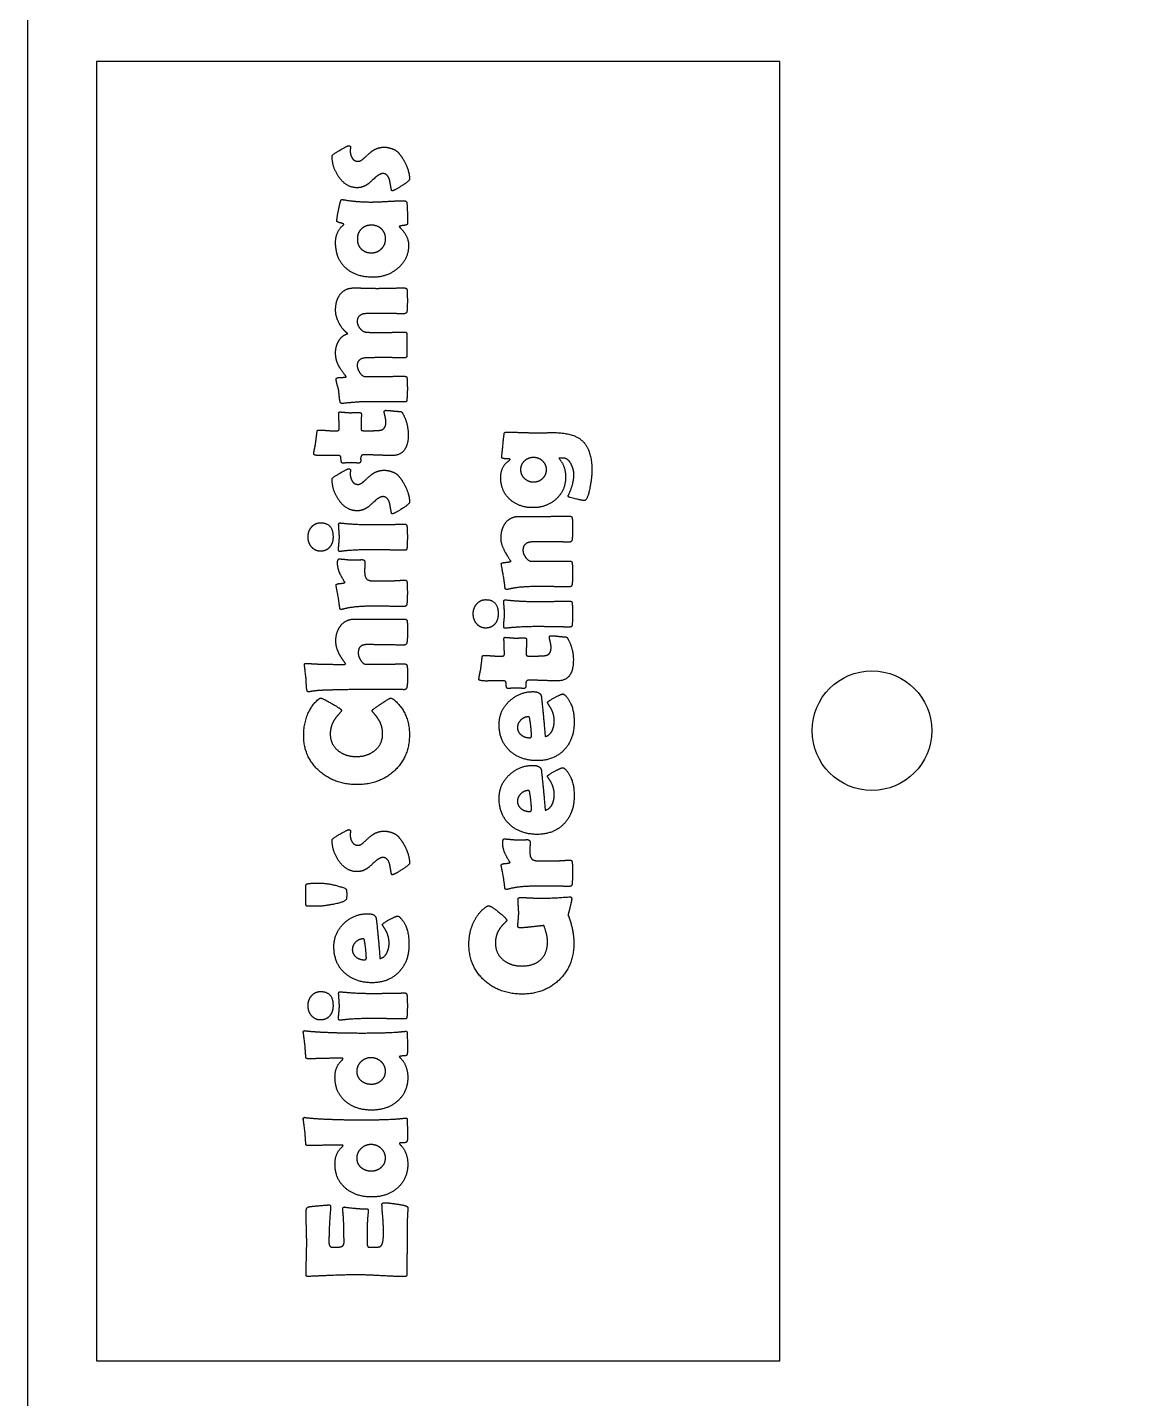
# Model space of a CAD drawing. Header units: millimetres. Extents: x 10 to 778, y 22 to 238.
# Drawn here: x 374.98 to 407.35, y 70.89 to 111 of the extents above; entities that cross this region are included whole.
import ezdxf

# ---------------------------------------------------------------- set-up
doc = ezdxf.new("R2010")
doc.units = ezdxf.units.MM
doc.layers.get('0').update_dxf_attribs({"linetype": 'CONTINUOUS'})

msp = doc.modelspace()

# ---------------------------------------------------------------- linework, layer by layer
for p, q in [((386.083, 102.029), (386.083, 101.392)), ((384.744, 99.392), (384.744, 99.235)), ((390.666, 98.399), (390.526, 98.399)), ((389.367, 96.698), (390.038, 96.698)), ((389.708, 95.391), (390.843, 95.391)), ((384.559, 93.695), (386.01, 93.691)), ((389.577, 92.801), (389.577, 92.643)), ((384.879, 92.375), (385.398, 92.375)), ((390.826, 85.567), (390.849, 85.569)), ((383.449, 85.292), (383.191, 85.292)), ((384.921, 75.645), (384.921, 75.422)), ((383.212, 74.465), (383.182, 74.463))]:
    msp.add_line(p, q)
msp.add_lwpolyline([(374.978, 231.8), (374.978, 27.8), (374.978, 21.801), (374.978, 21.784), (375.01, 21.73), (375.059, 21.7), (375.077, 21.7), (378.079, 21.7), (491.215, 21.7), (494.217, 21.7), (494.231, 21.7), (494.288, 21.73), (494.316, 21.784), (494.316, 21.801), (494.316, 27.8), (494.316, 231.8)])
msp.add_lwpolyline([(397, 72), (397, 110), (377, 110), (377, 72)], close=True)
msp.add_circle((399.691, 90.43), 1.75)
for points in [[(384.119, 107.409), (384.345, 107.541), (384.383, 107.541)], [(384.383, 107.541), (384.404, 107.541), (384.439, 107.509)], [(384.439, 107.509), (384.425, 107.451), (384.425, 107.392)], [(385.074, 107.39), (385.234, 107.497), (385.417, 107.497)], [(385.417, 107.497), (385.524, 107.497), (385.644, 107.455)], [(383.893, 107.242), (383.893, 107.276), (384.119, 107.409)], [(384.088, 106.631), (383.893, 106.917), (383.893, 107.242)], [(384.425, 107.392), (384.425, 107.268), (384.479, 107.184)], [(384.479, 107.184), (384.542, 107.083), (384.658, 107.083)], [(384.658, 107.083), (384.732, 107.083), (384.845, 107.19)], [(384.845, 107.19), (385.015, 107.352), (385.074, 107.39)], [(385.644, 107.455), (385.776, 107.406), (385.837, 107.333)], [(385.837, 107.333), (385.972, 107.177), (386.064, 106.969)], [(385.383, 106.725), (385.291, 106.725), (385.169, 106.618)], [(385.577, 106.54), (385.518, 106.725), (385.383, 106.725)], [(386.064, 106.969), (386.161, 106.744), (386.161, 106.555)], [(384.624, 106.311), (384.309, 106.311), (384.088, 106.631)], [(384.944, 106.418), (384.793, 106.311), (384.624, 106.311)], [(385.169, 106.618), (384.957, 106.427), (384.944, 106.418)], [(385.631, 106.244), (385.604, 106.391), (385.577, 106.54)], [(385.933, 106.367), (385.705, 106.221), (385.655, 106.221)], [(386.161, 106.555), (386.161, 106.513), (385.933, 106.367)], [(384.078, 105.636), (384.12, 105.844), (384.149, 105.935)], [(384.149, 105.935), (384.162, 105.966), (384.183, 105.966)], [(384.183, 105.966), (384.191, 105.966), (384.227, 105.96)], [(384.227, 105.96), (384.608, 105.893), (385.032, 105.893)], [(385.032, 105.893), (385.194, 105.893), (385.514, 105.912)], [(385.514, 105.912), (385.833, 105.931), (385.993, 105.931)], [(385.655, 106.221), (385.636, 106.221), (385.631, 106.244)], [(385.993, 105.931), (386.077, 105.931), (386.083, 105.857)], [(384.034, 105.34), (384.034, 105.418), (384.078, 105.636)], [(386.083, 105.857), (386.102, 105.596), (386.102, 105.26)], [(383.996, 104.703), (383.996, 105.033), (384.227, 105.224)], [(384.136, 105.282), (384.034, 105.306), (384.034, 105.34)], [(384.238, 105.239), (384.238, 105.258), (384.136, 105.282)], [(384.227, 105.224), (384.238, 105.233), (384.238, 105.239)], [(384.749, 105.103), (384.633, 104.991), (384.633, 104.81)], [(385.045, 105.216), (384.866, 105.216), (384.749, 105.103)], [(385.342, 105.102), (385.226, 105.216), (385.045, 105.216)], [(385.459, 104.81), (385.459, 104.989), (385.342, 105.102)], [(385.981, 105.206), (385.861, 105.193), (385.858, 105.174)], [(385.858, 105.174), (385.867, 105.157), (385.894, 105.13)], [(385.894, 105.13), (386.132, 104.894), (386.132, 104.625)], [(386.102, 105.26), (386.102, 105.22), (385.981, 105.206)], [(384.303, 103.954), (383.996, 104.228), (383.996, 104.703)], [(384.633, 104.81), (384.633, 104.629), (384.748, 104.518)], [(385.337, 104.524), (385.459, 104.642), (385.459, 104.81)], [(384.748, 104.518), (384.864, 104.406), (385.045, 104.406)], [(385.045, 104.406), (385.215, 104.406), (385.337, 104.524)], [(386.132, 104.625), (386.132, 104.215), (385.808, 103.946)], [(385.085, 103.692), (384.599, 103.692), (384.303, 103.954)], [(385.808, 103.946), (385.505, 103.692), (385.085, 103.692)], [(383.996, 102.731), (383.996, 103.008), (384.124, 103.183)], [(384.124, 103.183), (384.269, 103.381), (384.538, 103.381)], [(384.538, 103.381), (384.65, 103.381), (384.874, 103.374)], [(384.874, 103.374), (385.097, 103.368), (385.209, 103.368)], [(385.209, 103.368), (385.341, 103.368), (385.607, 103.374)], [(385.607, 103.374), (385.873, 103.381), (386.006, 103.381)], [(386.006, 103.381), (386.079, 103.381), (386.088, 103.317)], [(386.088, 103.317), (386.096, 103.254), (386.096, 103.006)], [(384.099, 102.35), (383.996, 102.546), (383.996, 102.731)], [(386.083, 102.687), (386.071, 102.624), (385.98, 102.624)], [(386.096, 103.006), (386.096, 102.75), (386.083, 102.687)], [(384.353, 102.043), (384.202, 102.155), (384.099, 102.35)], [(384.879, 102.628), (384.629, 102.615), (384.629, 102.39)], [(384.629, 102.39), (384.629, 102.292), (384.712, 102.194)], [(385.402, 102.636), (385.034, 102.636), (384.879, 102.628)], [(385.691, 102.63), (385.499, 102.636), (385.402, 102.636)], [(385.98, 102.624), (385.884, 102.624), (385.691, 102.63)], [(384.082, 101.823), (384.179, 101.993), (384.353, 102.043)], [(384.712, 102.194), (384.795, 102.096), (384.896, 102.085)], [(384.896, 102.085), (384.984, 102.077), (385.413, 102.077)], [(385.413, 102.077), (385.512, 102.077), (385.712, 102.083)], [(385.712, 102.083), (385.913, 102.09), (386.014, 102.09)], [(386.014, 102.09), (386.083, 102.09), (386.083, 102.029)], [(383.996, 101.478), (383.996, 101.671), (384.082, 101.823)], [(384.074, 101.127), (383.996, 101.289), (383.996, 101.478)], [(384.275, 100.828), (384.128, 101.018), (384.074, 101.127)], [(384.929, 101.337), (384.629, 101.337), (384.629, 101.108)], [(384.629, 101.108), (384.629, 101.015), (384.7, 100.908)], [(385.167, 101.341), (385.009, 101.337), (384.929, 101.337)], [(385.402, 101.345), (385.324, 101.345), (385.167, 101.341)], [(385.701, 101.339), (385.503, 101.345), (385.402, 101.345)], [(385.997, 101.333), (385.898, 101.333), (385.701, 101.339)], [(386.083, 101.392), (386.083, 101.333), (385.997, 101.333)], [(384.013, 100.721), (384.013, 100.761), (384.159, 100.763)], [(384.042, 100.555), (384.013, 100.658), (384.013, 100.721)], [(384.159, 100.763), (384.305, 100.765), (384.305, 100.78)], [(384.305, 100.78), (384.296, 100.801), (384.275, 100.828)], [(384.7, 100.908), (384.778, 100.79), (384.864, 100.79)], [(384.864, 100.79), (385.055, 100.79), (385.436, 100.793)], [(385.436, 100.793), (385.816, 100.795), (386.006, 100.795)], [(386.006, 100.795), (386.058, 100.795), (386.071, 100.782)], [(386.071, 100.782), (386.083, 100.769), (386.088, 100.717)], [(386.088, 100.717), (386.096, 100.622), (386.096, 100.418)], [(384.086, 100.389), (384.082, 100.41), (384.042, 100.555)], [(384.105, 100.202), (384.09, 100.359), (384.086, 100.389)], [(386.096, 100.418), (386.096, 100.286), (386.083, 100.118)], [(384.137, 100.027), (384.118, 100.074), (384.105, 100.202)], [(384.185, 99.998), (384.149, 99.998), (384.137, 100.027)], [(384.223, 100.002), (384.198, 99.998), (384.185, 99.998)], [(384.999, 100.053), (384.654, 100.053), (384.223, 100.002)], [(385.502, 100.05), (385.167, 100.053), (384.999, 100.053)], [(386.006, 100.048), (385.837, 100.048), (385.502, 100.05)], [(386.069, 100.058), (386.058, 100.048), (386.006, 100.048)], [(386.083, 100.118), (386.079, 100.067), (386.069, 100.058)], [(384.09, 99.706), (384.09, 99.752), (384.122, 99.752)], [(384.097, 99.481), (384.09, 99.63), (384.09, 99.706)], [(384.103, 99.258), (384.103, 99.331), (384.097, 99.481)], [(384.122, 99.752), (384.17, 99.752), (384.267, 99.741)], [(384.267, 99.741), (384.364, 99.731), (384.412, 99.731)], [(384.412, 99.731), (384.463, 99.731), (384.559, 99.733)], [(384.559, 99.733), (384.656, 99.735), (384.706, 99.735)], [(384.706, 99.735), (384.751, 99.735), (384.751, 99.674)], [(384.747, 99.533), (384.744, 99.434), (384.744, 99.392)], [(384.751, 99.674), (384.751, 99.632), (384.747, 99.533)], [(385.379, 99.245), (385.47, 99.302), (385.47, 99.468)], [(385.421, 99.756), (385.421, 99.8), (385.467, 99.8)], [(385.445, 99.618), (385.421, 99.716), (385.421, 99.756)], [(385.47, 99.468), (385.47, 99.521), (385.445, 99.618)], [(385.467, 99.8), (385.53, 99.8), (385.659, 99.785)], [(385.659, 99.785), (385.787, 99.769), (385.847, 99.769)], [(385.847, 99.769), (385.907, 99.769), (385.924, 99.756)], [(385.924, 99.756), (385.94, 99.744), (385.972, 99.687)], [(385.972, 99.687), (386.121, 99.416), (386.121, 99.085)], [(383.413, 98.848), (383.428, 98.955), (383.453, 99.172)], [(383.453, 99.172), (383.458, 99.224), (383.489, 99.224)], [(383.489, 99.224), (383.573, 99.224), (383.744, 99.211)], [(383.744, 99.211), (383.914, 99.197), (384, 99.197)], [(384, 99.197), (384.103, 99.197), (384.103, 99.258)], [(384.744, 99.235), (384.744, 99.203), (384.837, 99.203)], [(384.837, 99.203), (384.887, 99.203), (384.986, 99.203)], [(384.986, 99.203), (385.087, 99.205), (385.135, 99.205)], [(385.135, 99.205), (385.312, 99.205), (385.379, 99.245)], [(386.121, 99.085), (386.121, 98.478), (385.657, 98.478)], [(388.893, 98.784), (388.928, 99.114), (388.932, 99.126)], [(388.932, 99.126), (388.945, 99.162), (388.987, 99.162)], [(388.987, 99.162), (389.132, 99.162), (389.42, 99.153)], [(389.42, 99.153), (389.708, 99.143), (389.853, 99.143)], [(389.853, 99.143), (389.939, 99.143), (390.111, 99.145)], [(390.111, 99.145), (390.284, 99.148), (390.37, 99.148)], [(390.37, 99.148), (390.969, 99.148), (391.23, 98.895)], [(383.357, 98.52), (383.357, 98.577), (383.382, 98.682)], [(383.382, 98.682), (383.409, 98.802), (383.413, 98.848)], [(388.858, 98.42), (388.858, 98.454), (388.893, 98.784)], [(391.23, 98.895), (391.497, 98.635), (391.497, 98.029)], [(383.601, 98.474), (383.357, 98.474), (383.357, 98.52)], [(383.859, 98.482), (383.588, 98.474), (383.601, 98.474)], [(384.111, 98.474), (384.032, 98.486), (383.859, 98.482)], [(384.153, 98.392), (384.151, 98.467), (384.111, 98.474)], [(384.2, 98.257), (384.158, 98.257), (384.153, 98.392)], [(384.334, 98.262), (384.244, 98.257), (384.2, 98.257)], [(384.469, 98.268), (384.425, 98.268), (384.334, 98.262)], [(384.572, 98.262), (384.502, 98.268), (384.469, 98.268)], [(384.675, 98.257), (384.641, 98.257), (384.572, 98.262)], [(384.732, 98.337), (384.732, 98.257), (384.675, 98.257)], [(384.822, 98.499), (384.73, 98.499), (384.73, 98.392)], [(384.73, 98.392), (384.73, 98.383), (384.73, 98.364)], [(384.73, 98.364), (384.732, 98.345), (384.732, 98.337)], [(385.239, 98.488), (384.961, 98.499), (384.822, 98.499)], [(385.657, 98.478), (385.518, 98.478), (385.239, 98.488)], [(388.829, 97.831), (388.829, 98.149), (389.056, 98.317)], [(389.027, 98.382), (388.858, 98.382), (388.858, 98.42)], [(389.102, 98.363), (389.102, 98.382), (389.027, 98.382)], [(389.056, 98.317), (389.102, 98.351), (389.102, 98.363)], [(389.522, 98.318), (389.409, 98.216), (389.409, 98.063)], [(389.788, 98.42), (389.634, 98.42), (389.522, 98.318)], [(390.055, 98.318), (389.941, 98.42), (389.788, 98.42)], [(390.168, 98.063), (390.168, 98.216), (390.055, 98.318)], [(390.526, 98.399), (390.727, 98.185), (390.727, 97.848)], [(390.893, 98.218), (390.803, 98.399), (390.666, 98.399)], [(383.893, 97.793), (383.893, 97.826), (384.119, 97.959)], [(384.119, 97.959), (384.345, 98.091), (384.383, 98.091)], [(384.383, 98.091), (384.404, 98.091), (384.439, 98.06)], [(384.439, 98.06), (384.425, 98.001), (384.425, 97.942)], [(384.425, 97.942), (384.425, 97.818), (384.479, 97.734)], [(384.845, 97.74), (385.015, 97.902), (385.074, 97.94)], [(385.074, 97.94), (385.234, 98.047), (385.417, 98.047)], [(385.417, 98.047), (385.524, 98.047), (385.644, 98.005)], [(385.644, 98.005), (385.776, 97.957), (385.837, 97.883)], [(385.837, 97.883), (385.972, 97.727), (386.064, 97.519)], [(389.409, 98.063), (389.409, 97.909), (389.524, 97.807)], [(390.057, 97.809), (390.168, 97.913), (390.168, 98.063)], [(390.809, 97.319), (390.969, 97.642), (390.969, 97.918)], [(390.969, 97.918), (390.969, 98.069), (390.893, 98.218)], [(391.497, 98.029), (391.497, 97.852), (391.44, 97.548)], [(384.088, 97.181), (383.893, 97.467), (383.893, 97.793)], [(384.479, 97.734), (384.542, 97.633), (384.658, 97.633)], [(384.658, 97.633), (384.732, 97.633), (384.845, 97.74)], [(386.064, 97.519), (386.161, 97.294), (386.161, 97.105)], [(389.104, 97.188), (388.829, 97.434), (388.829, 97.831)], [(389.524, 97.807), (389.638, 97.705), (389.792, 97.705)], [(389.792, 97.705), (389.945, 97.705), (390.057, 97.809)], [(390.727, 97.848), (390.727, 97.453), (390.444, 97.199)], [(391.44, 97.548), (391.369, 97.159), (391.272, 97.159)], [(384.624, 96.861), (384.309, 96.861), (384.088, 97.181)], [(385.169, 97.168), (384.957, 96.977), (384.944, 96.968)], [(385.383, 97.275), (385.291, 97.275), (385.169, 97.168)], [(385.577, 97.09), (385.518, 97.275), (385.383, 97.275)], [(385.631, 96.794), (385.604, 96.941), (385.577, 97.09)], [(386.161, 97.105), (386.161, 97.063), (385.933, 96.917)], [(389.771, 96.953), (389.369, 96.953), (389.104, 97.188)], [(390.444, 97.199), (390.17, 96.953), (389.771, 96.953)], [(390.801, 97.295), (390.803, 97.306), (390.809, 97.319)], [(390.86, 97.249), (390.801, 97.264), (390.801, 97.295)], [(391.272, 97.159), (391.232, 97.159), (390.86, 97.249)], [(384.944, 96.968), (384.793, 96.861), (384.624, 96.861)], [(385.655, 96.771), (385.636, 96.771), (385.631, 96.794)], [(385.933, 96.917), (385.705, 96.771), (385.655, 96.771)], [(388.964, 96.499), (389.109, 96.698), (389.367, 96.698)], [(390.038, 96.698), (390.174, 96.698), (390.447, 96.7)], [(390.447, 96.7), (390.719, 96.703), (390.856, 96.703)], [(390.856, 96.703), (390.912, 96.703), (390.921, 96.644)], [(383.191, 96.098), (383.191, 96.262), (383.289, 96.382)], [(383.289, 96.382), (383.395, 96.51), (383.556, 96.51)], [(383.556, 96.51), (383.922, 96.51), (383.922, 96.098)], [(384.086, 96.456), (384.086, 96.506), (384.128, 96.506)], [(384.097, 96.273), (384.086, 96.395), (384.086, 96.456)], [(384.107, 96.09), (384.107, 96.151), (384.097, 96.273)], [(384.128, 96.506), (384.137, 96.506), (384.168, 96.502)], [(384.168, 96.502), (384.578, 96.456), (385.118, 96.456)], [(385.118, 96.456), (385.272, 96.456), (385.576, 96.462)], [(385.576, 96.462), (385.879, 96.468), (386.031, 96.468)], [(386.031, 96.468), (386.075, 96.468), (386.083, 96.416)], [(386.083, 96.416), (386.096, 96.344), (386.096, 96.094)], [(388.837, 96.053), (388.837, 96.32), (388.964, 96.499)], [(390.929, 96.337), (390.929, 96.072), (390.917, 96.009)], [(390.921, 96.644), (390.929, 96.585), (390.929, 96.337)], [(383.287, 95.81), (383.191, 95.93), (383.191, 96.098)], [(383.922, 96.098), (383.922, 95.922), (383.83, 95.806)], [(384.082, 95.728), (384.082, 95.787), (384.095, 95.908)], [(384.095, 95.908), (384.107, 96.029), (384.107, 96.09)], [(386.096, 96.094), (386.096, 95.842), (386.083, 95.77)], [(388.984, 95.617), (388.837, 95.866), (388.837, 96.053)], [(389.767, 95.95), (389.479, 95.95), (389.479, 95.7)], [(389.999, 95.954), (389.844, 95.95), (389.767, 95.95)], [(390.231, 95.958), (390.153, 95.958), (389.999, 95.954)], [(390.532, 95.952), (390.332, 95.958), (390.231, 95.958)], [(390.83, 95.946), (390.732, 95.946), (390.532, 95.952)], [(390.917, 96.009), (390.904, 95.946), (390.83, 95.946)], [(383.556, 95.68), (383.392, 95.68), (383.287, 95.81)], [(383.83, 95.806), (383.729, 95.68), (383.556, 95.68)], [(384.124, 95.671), (384.082, 95.671), (384.082, 95.728)], [(384.168, 95.676), (384.135, 95.671), (384.124, 95.671)], [(385.118, 95.722), (384.521, 95.722), (384.168, 95.676)], [(385.557, 95.715), (385.266, 95.722), (385.118, 95.722)], [(385.993, 95.709), (385.848, 95.709), (385.557, 95.715)], [(386.056, 95.713), (386.048, 95.709), (385.993, 95.709)], [(386.083, 95.77), (386.075, 95.724), (386.056, 95.713)], [(389.13, 95.391), (389.13, 95.368), (388.984, 95.617)], [(389.479, 95.7), (389.479, 95.618), (389.55, 95.508)], [(389.55, 95.508), (389.63, 95.391), (389.708, 95.391)], [(384.053, 95.335), (384.053, 95.453), (384.103, 95.453)], [(384.163, 94.946), (384.053, 95.148), (384.053, 95.335)], [(384.103, 95.453), (384.164, 95.453), (384.275, 95.44)], [(384.275, 95.44), (384.395, 95.427), (384.448, 95.425)], [(384.448, 95.425), (384.509, 95.425), (384.61, 95.427)], [(384.61, 95.427), (384.734, 95.432), (384.774, 95.432)], [(384.774, 95.432), (384.856, 95.432), (384.856, 95.341)], [(384.85, 95.225), (384.845, 95.148), (384.845, 95.11)], [(384.845, 95.11), (384.845, 94.936), (384.9, 94.872)], [(384.856, 95.341), (384.856, 95.301), (384.85, 95.225)], [(388.846, 95.319), (388.846, 95.342), (388.988, 95.355)], [(388.911, 94.943), (388.846, 95.277), (388.846, 95.319)], [(388.988, 95.355), (389.13, 95.368), (389.13, 95.391)], [(390.843, 95.391), (390.912, 95.391), (390.921, 95.326)], [(390.921, 95.326), (390.929, 95.252), (390.929, 95.025)], [(384.008, 94.687), (384.008, 94.725), (384.141, 94.736)], [(384.074, 94.345), (384.008, 94.677), (384.008, 94.687)], [(384.141, 94.736), (384.273, 94.746), (384.273, 94.774)], [(384.273, 94.774), (384.273, 94.744), (384.163, 94.946)], [(384.9, 94.872), (384.954, 94.809), (385.121, 94.809)], [(385.121, 94.809), (385.211, 94.809), (385.395, 94.813)], [(385.395, 94.813), (385.579, 94.816), (385.669, 94.816)], [(385.669, 94.816), (385.73, 94.816), (385.851, 94.824)], [(385.851, 94.824), (385.972, 94.833), (386.031, 94.833)], [(386.031, 94.833), (386.081, 94.833), (386.088, 94.763)], [(386.088, 94.763), (386.096, 94.662), (386.096, 94.454)], [(388.957, 94.59), (388.943, 94.722), (388.911, 94.943)], [(390.917, 94.705), (390.906, 94.64), (390.847, 94.64)], [(390.929, 95.025), (390.929, 94.779), (390.917, 94.705)], [(384.12, 94.006), (384.107, 94.122), (384.074, 94.345)], [(386.096, 94.454), (386.096, 94.254), (386.083, 94.135)], [(388.123, 94.133), (388.228, 94.262), (388.39, 94.262)], [(388.39, 94.262), (388.755, 94.262), (388.755, 93.85)], [(388.919, 94.207), (388.919, 94.258), (388.961, 94.258)], [(389.004, 94.558), (388.97, 94.558), (388.957, 94.59)], [(388.961, 94.258), (388.97, 94.258), (389.001, 94.253)], [(389.001, 94.253), (389.411, 94.207), (389.952, 94.207)], [(389.035, 94.562), (389.016, 94.558), (389.004, 94.558)], [(389.857, 94.644), (389.334, 94.644), (389.035, 94.562)], [(390.353, 94.642), (390.023, 94.644), (389.857, 94.644)], [(390.847, 94.64), (390.683, 94.64), (390.353, 94.642)], [(384.162, 93.975), (384.13, 93.975), (384.12, 94.006)], [(384.193, 93.979), (384.174, 93.975), (384.162, 93.975)], [(385.007, 94.069), (384.513, 94.069), (384.193, 93.979)], [(385.511, 94.067), (385.175, 94.069), (385.007, 94.069)], [(386.014, 94.065), (385.846, 94.065), (385.511, 94.067)], [(386.083, 94.135), (386.075, 94.065), (386.014, 94.065)], [(388.024, 93.85), (388.024, 94.014), (388.123, 94.133)], [(388.93, 94.024), (388.919, 94.146), (388.919, 94.207)], [(388.94, 93.841), (388.94, 93.902), (388.93, 94.024)], [(389.952, 94.207), (390.105, 94.207), (390.409, 94.213)], [(390.409, 94.213), (390.713, 94.22), (390.864, 94.22)], [(390.864, 94.22), (390.908, 94.22), (390.917, 94.167)], [(390.917, 94.167), (390.929, 94.096), (390.929, 93.845)], [(384.004, 93.05), (384.004, 93.319), (384.145, 93.5)], [(384.145, 93.5), (384.296, 93.695), (384.559, 93.695)], [(386.01, 93.691), (386.083, 93.691), (386.092, 93.632)], [(386.092, 93.632), (386.1, 93.565), (386.1, 93.325)], [(388.121, 93.562), (388.024, 93.681), (388.024, 93.85)], [(388.39, 93.431), (388.226, 93.431), (388.121, 93.562)], [(388.663, 93.557), (388.562, 93.431), (388.39, 93.431)], [(388.755, 93.85), (388.755, 93.673), (388.663, 93.557)], [(388.915, 93.48), (388.915, 93.539), (388.928, 93.659)], [(388.957, 93.423), (388.915, 93.423), (388.915, 93.48)], [(388.928, 93.659), (388.94, 93.78), (388.94, 93.841)], [(389.952, 93.473), (389.355, 93.473), (389.001, 93.427)], [(390.39, 93.467), (390.099, 93.473), (389.952, 93.473)], [(390.826, 93.461), (390.681, 93.461), (390.39, 93.467)], [(390.889, 93.465), (390.881, 93.461), (390.826, 93.461)], [(390.917, 93.522), (390.908, 93.475), (390.889, 93.465)], [(390.929, 93.845), (390.929, 93.593), (390.917, 93.522)], [(384.078, 92.728), (384.004, 92.894), (384.004, 93.05)], [(386.1, 93.325), (386.1, 93.094), (386.083, 93.004)], [(388.924, 93.114), (388.924, 93.16), (388.955, 93.16)], [(388.93, 92.889), (388.924, 93.038), (388.924, 93.114)], [(388.955, 93.16), (389.004, 93.16), (389.1, 93.15)], [(389.001, 93.427), (388.968, 93.423), (388.957, 93.423)], [(389.1, 93.15), (389.197, 93.139), (389.245, 93.139)], [(389.245, 93.139), (389.296, 93.139), (389.392, 93.141)], [(389.392, 93.141), (389.489, 93.143), (389.54, 93.143)], [(389.54, 93.143), (389.584, 93.143), (389.584, 93.082)], [(389.584, 93.082), (389.584, 93.04), (389.581, 92.941)], [(390.254, 93.164), (390.254, 93.208), (390.301, 93.208)], [(390.279, 93.027), (390.254, 93.124), (390.254, 93.164)], [(390.301, 93.208), (390.364, 93.208), (390.492, 93.193)], [(390.492, 93.193), (390.62, 93.177), (390.68, 93.177)], [(390.68, 93.177), (390.74, 93.177), (390.757, 93.164)], [(390.757, 93.164), (390.774, 93.152), (390.805, 93.095)], [(390.805, 93.095), (390.954, 92.824), (390.954, 92.494)], [(384.214, 92.495), (384.128, 92.617), (384.078, 92.728)], [(384.904, 92.947), (384.658, 92.947), (384.658, 92.697)], [(384.658, 92.697), (384.658, 92.612), (384.725, 92.499)], [(385.448, 92.94), (385.085, 92.947), (384.904, 92.947)], [(385.993, 92.934), (385.812, 92.934), (385.448, 92.94)], [(386.083, 93.004), (386.071, 92.934), (385.993, 92.934)], [(388.833, 92.605), (388.936, 92.605), (388.936, 92.666)], [(388.936, 92.666), (388.936, 92.74), (388.93, 92.889)], [(389.581, 92.941), (389.577, 92.843), (389.577, 92.801)], [(389.968, 92.614), (390.145, 92.614), (390.212, 92.653)], [(390.212, 92.653), (390.303, 92.71), (390.303, 92.876)], [(390.303, 92.876), (390.303, 92.929), (390.279, 93.027)], [(383.085, 92.362), (383.085, 92.396), (383.13, 92.396)], [(383.13, 91.982), (383.085, 92.362), (383.085, 92.362)], [(383.13, 92.396), (383.197, 92.396), (383.313, 92.388)], [(383.313, 92.388), (383.447, 92.379), (383.495, 92.379)], [(383.495, 92.379), (383.971, 92.367), (384.246, 92.367)], [(384.288, 92.388), (384.288, 92.392), (384.214, 92.495)], [(384.246, 92.367), (384.288, 92.367), (384.288, 92.388)], [(384.725, 92.499), (384.799, 92.375), (384.879, 92.375)], [(385.398, 92.375), (385.499, 92.375), (385.702, 92.379)], [(385.702, 92.379), (385.905, 92.383), (386.006, 92.383)], [(386.006, 92.383), (386.083, 92.383), (386.092, 92.318)], [(386.092, 92.318), (386.1, 92.253), (386.1, 91.952)], [(388.215, 92.09), (388.242, 92.21), (388.247, 92.256)], [(388.247, 92.256), (388.261, 92.363), (388.287, 92.58)], [(388.287, 92.58), (388.291, 92.632), (388.322, 92.632)], [(388.322, 92.632), (388.406, 92.632), (388.577, 92.619)], [(388.577, 92.619), (388.747, 92.605), (388.833, 92.605)], [(389.577, 92.643), (389.577, 92.611), (389.67, 92.611)], [(389.67, 92.611), (389.72, 92.611), (389.819, 92.611)], [(389.819, 92.611), (389.92, 92.614), (389.968, 92.614)], [(390.954, 92.494), (390.954, 91.886), (390.49, 91.886)], [(383.14, 91.786), (383.134, 91.954), (383.13, 91.982)], [(386.1, 91.952), (386.1, 91.78), (386.083, 91.704)], [(388.19, 91.928), (388.19, 91.985), (388.215, 92.09)], [(388.434, 91.882), (388.19, 91.882), (388.19, 91.928)], [(388.692, 91.89), (388.421, 91.882), (388.434, 91.882)], [(388.945, 91.882), (388.865, 91.895), (388.692, 91.89)], [(388.987, 91.8), (388.985, 91.876), (388.945, 91.882)], [(389.655, 91.907), (389.563, 91.907), (389.563, 91.8)], [(390.073, 91.897), (389.794, 91.907), (389.655, 91.907)], [(390.49, 91.886), (390.351, 91.886), (390.073, 91.897)], [(383.163, 91.595), (383.144, 91.66), (383.14, 91.786)], [(383.205, 91.563), (383.174, 91.563), (383.163, 91.595)], [(383.245, 91.57), (383.218, 91.563), (383.205, 91.563)], [(383.559, 91.608), (383.376, 91.597), (383.245, 91.57)], [(383.874, 91.618), (383.716, 91.612), (383.559, 91.608)], [(385.011, 91.633), (384.324, 91.633), (383.874, 91.618)], [(385.511, 91.631), (385.177, 91.633), (385.011, 91.633)], [(386.01, 91.629), (385.844, 91.629), (385.511, 91.631)], [(386.083, 91.704), (386.067, 91.629), (386.01, 91.629)], [(389.033, 91.665), (388.991, 91.665), (388.987, 91.8)], [(389.167, 91.671), (389.077, 91.665), (389.033, 91.665)], [(389.075, 91.289), (389.369, 91.571), (389.775, 91.571)], [(389.302, 91.676), (389.258, 91.676), (389.167, 91.671)], [(389.405, 91.671), (389.336, 91.676), (389.302, 91.676)], [(389.508, 91.665), (389.474, 91.665), (389.405, 91.671)], [(389.565, 91.745), (389.565, 91.665), (389.508, 91.665)], [(389.563, 91.8), (389.563, 91.792), (389.563, 91.773)], [(389.563, 91.773), (389.565, 91.754), (389.565, 91.745)], [(389.775, 91.571), (389.987, 91.571), (390.017, 91.434)], [(390.408, 91.399), (390.601, 91.504), (390.654, 91.504)], [(390.654, 91.504), (390.669, 91.504), (390.702, 91.472)], [(390.702, 91.472), (390.978, 91.215), (390.978, 90.675)], [(383.064, 90.273), (383.064, 90.954), (383.483, 91.341)], [(383.483, 91.341), (383.529, 91.383), (383.565, 91.383)], [(383.565, 91.383), (383.605, 91.383), (383.861, 91.237)], [(383.861, 91.237), (384.118, 91.09), (384.149, 91.053)], [(384.149, 91.053), (384.166, 91.036), (384.166, 91.011)], [(385.066, 91.006), (385.066, 91.027), (385.089, 91.048)], [(385.089, 91.048), (385.127, 91.082), (385.352, 91.231)], [(385.352, 91.231), (385.585, 91.385), (385.608, 91.385)], [(385.608, 91.385), (385.642, 91.385), (385.697, 91.341)], [(385.697, 91.341), (386.157, 90.954), (386.157, 90.313)], [(388.781, 90.604), (388.781, 91.007), (389.075, 91.289)], [(390.017, 91.434), (390.021, 91.411), (390.063, 90.999)], [(390.193, 91.251), (390.214, 91.295), (390.408, 91.399)], [(390.294, 91.091), (390.244, 91.171), (390.193, 91.251)], [(390.395, 90.715), (390.395, 90.902), (390.294, 91.091)], [(383.924, 90.683), (383.84, 90.516), (383.84, 90.338)], [(384.082, 90.905), (383.981, 90.792), (383.924, 90.683)], [(384.166, 91.011), (384.166, 91), (384.082, 90.905)], [(385.146, 90.903), (385.066, 90.996), (385.066, 91.006)], [(385.293, 90.685), (385.24, 90.792), (385.146, 90.903)], [(385.373, 90.338), (385.373, 90.521), (385.293, 90.685)], [(389.418, 90.742), (389.319, 90.65), (389.319, 90.522)], [(389.647, 90.835), (389.516, 90.835), (389.418, 90.742)], [(389.68, 90.766), (389.67, 90.835), (389.647, 90.835)], [(389.729, 90.282), (389.729, 90.438), (389.68, 90.766)], [(390.063, 90.999), (390.09, 90.751), (390.128, 90.259)], [(390.336, 90.438), (390.395, 90.56), (390.395, 90.715)], [(390.978, 90.675), (390.978, 90.175), (390.685, 89.868)], [(383.531, 89.24), (383.064, 89.646), (383.064, 90.273)], [(383.84, 90.338), (383.84, 90.029), (384.071, 89.844)], [(385.137, 89.844), (385.373, 90.029), (385.373, 90.338)], [(386.157, 90.313), (386.157, 89.657), (385.709, 89.249)], [(389.1, 89.834), (388.781, 90.124), (388.781, 90.604)], [(389.319, 90.522), (389.319, 90.389), (389.43, 90.303)], [(389.43, 90.303), (389.533, 90.223), (389.672, 90.223)], [(389.672, 90.223), (389.729, 90.223), (389.729, 90.282)], [(390.128, 90.259), (390.265, 90.288), (390.336, 90.438)], [(384.071, 89.844), (384.286, 89.673), (384.601, 89.673)], [(384.601, 89.673), (384.921, 89.673), (385.137, 89.844)], [(390.685, 89.868), (390.389, 89.553), (389.893, 89.553)], [(389.893, 89.553), (389.409, 89.553), (389.1, 89.834)], [(384.616, 88.851), (383.977, 88.851), (383.531, 89.24)], [(385.709, 89.249), (385.276, 88.851), (384.616, 88.851)], [(388.781, 88.447), (388.781, 88.85), (389.075, 89.132)], [(389.075, 89.132), (389.369, 89.414), (389.775, 89.414)], [(389.775, 89.414), (389.987, 89.414), (390.017, 89.277)], [(390.017, 89.277), (390.021, 89.254), (390.063, 88.842)], [(390.193, 89.094), (390.214, 89.138), (390.408, 89.242)], [(390.294, 88.934), (390.244, 89.014), (390.193, 89.094)], [(390.408, 89.242), (390.601, 89.347), (390.654, 89.347)], [(390.654, 89.347), (390.669, 89.347), (390.702, 89.315)], [(390.702, 89.315), (390.978, 89.059), (390.978, 88.518)], [(389.647, 88.678), (389.516, 88.678), (389.418, 88.585)], [(389.68, 88.609), (389.67, 88.678), (389.647, 88.678)], [(390.063, 88.842), (390.09, 88.594), (390.128, 88.102)], [(390.395, 88.558), (390.395, 88.745), (390.294, 88.934)], [(389.1, 87.677), (388.781, 87.967), (388.781, 88.447)], [(389.418, 88.585), (389.319, 88.493), (389.319, 88.365)], [(389.319, 88.365), (389.319, 88.232), (389.43, 88.146)], [(389.729, 88.125), (389.729, 88.281), (389.68, 88.609)], [(390.128, 88.102), (390.265, 88.131), (390.336, 88.281)], [(390.336, 88.281), (390.395, 88.403), (390.395, 88.558)], [(390.978, 88.518), (390.978, 88.018), (390.685, 87.711)], [(389.43, 88.146), (389.533, 88.066), (389.672, 88.066)], [(389.672, 88.066), (389.729, 88.066), (389.729, 88.125)], [(384.119, 87.403), (384.345, 87.535), (384.383, 87.535)], [(384.383, 87.535), (384.404, 87.535), (384.439, 87.504)], [(384.439, 87.504), (384.425, 87.445), (384.425, 87.386)], [(385.074, 87.384), (385.234, 87.491), (385.417, 87.491)], [(385.417, 87.491), (385.524, 87.491), (385.644, 87.449)], [(385.644, 87.449), (385.776, 87.401), (385.837, 87.327)], [(389.893, 87.396), (389.409, 87.396), (389.1, 87.677)], [(390.685, 87.711), (390.389, 87.396), (389.893, 87.396)], [(383.893, 87.237), (383.893, 87.27), (384.119, 87.403)], [(384.088, 86.625), (383.893, 86.911), (383.893, 87.237)], [(384.425, 87.386), (384.425, 87.262), (384.479, 87.178)], [(384.479, 87.178), (384.542, 87.077), (384.658, 87.077)], [(384.658, 87.077), (384.732, 87.077), (384.845, 87.184)], [(384.845, 87.184), (385.015, 87.346), (385.074, 87.384)], [(385.837, 87.327), (385.972, 87.172), (386.064, 86.964)], [(388.886, 87.145), (388.886, 87.263), (388.936, 87.263)], [(388.996, 86.756), (388.886, 86.958), (388.886, 87.145)], [(388.936, 87.263), (388.997, 87.263), (389.109, 87.251)], [(389.109, 87.251), (389.228, 87.238), (389.281, 87.236)], [(389.281, 87.236), (389.342, 87.236), (389.443, 87.238)], [(389.443, 87.238), (389.567, 87.242), (389.607, 87.242)], [(389.607, 87.242), (389.689, 87.242), (389.689, 87.152)], [(389.684, 87.035), (389.678, 86.958), (389.678, 86.92)], [(389.689, 87.152), (389.689, 87.112), (389.684, 87.035)], [(385.383, 86.72), (385.291, 86.72), (385.169, 86.612)], [(385.577, 86.535), (385.518, 86.72), (385.383, 86.72)], [(386.064, 86.964), (386.161, 86.739), (386.161, 86.549)], [(389.107, 86.584), (389.107, 86.555), (388.996, 86.756)], [(389.678, 86.92), (389.678, 86.746), (389.733, 86.683)], [(389.733, 86.683), (389.788, 86.62), (389.954, 86.62)], [(390.502, 86.626), (390.563, 86.626), (390.684, 86.635)], [(390.684, 86.635), (390.805, 86.643), (390.864, 86.643)], [(390.864, 86.643), (390.915, 86.643), (390.921, 86.574)], [(384.624, 86.306), (384.309, 86.306), (384.088, 86.625)], [(384.944, 86.413), (384.793, 86.306), (384.624, 86.306)], [(385.169, 86.612), (384.957, 86.421), (384.944, 86.413)], [(385.631, 86.238), (385.604, 86.385), (385.577, 86.535)], [(385.655, 86.215), (385.636, 86.215), (385.631, 86.238)], [(385.933, 86.361), (385.705, 86.215), (385.655, 86.215)], [(386.161, 86.549), (386.161, 86.507), (385.933, 86.361)], [(388.842, 86.498), (388.842, 86.536), (388.974, 86.546)], [(388.907, 86.155), (388.842, 86.487), (388.842, 86.498)], [(388.974, 86.546), (389.107, 86.557), (389.107, 86.584)], [(389.954, 86.62), (390.044, 86.62), (390.228, 86.623)], [(390.228, 86.623), (390.412, 86.626), (390.502, 86.626)], [(390.929, 86.265), (390.929, 86.065), (390.917, 85.945)], [(390.921, 86.574), (390.929, 86.473), (390.929, 86.265)], [(383.121, 85.618), (383.121, 85.904), (383.134, 85.933)], [(383.134, 85.933), (383.151, 85.971), (383.512, 85.971)], [(383.512, 85.971), (383.861, 85.971), (384.271, 85.818)], [(388.953, 85.817), (388.94, 85.932), (388.907, 86.155)], [(389.84, 85.88), (389.346, 85.88), (389.027, 85.789)], [(390.344, 85.878), (390.008, 85.88), (389.84, 85.88)], [(390.847, 85.876), (390.679, 85.876), (390.344, 85.878)], [(390.917, 85.945), (390.908, 85.876), (390.847, 85.876)], [(383.134, 85.317), (383.121, 85.353), (383.121, 85.618)], [(384.313, 85.511), (384.301, 85.42), (383.922, 85.349)], [(384.271, 85.818), (384.309, 85.803), (384.313, 85.769)], [(384.313, 85.769), (384.322, 85.719), (384.322, 85.633)], [(384.322, 85.633), (384.322, 85.572), (384.313, 85.511)], [(388.995, 85.785), (388.964, 85.785), (388.953, 85.817)], [(389.027, 85.789), (389.008, 85.785), (388.995, 85.785)], [(389.336, 85.497), (389.336, 85.55), (389.405, 85.55)], [(389.345, 85.295), (389.336, 85.43), (389.336, 85.497)], [(389.405, 85.55), (389.506, 85.55), (389.71, 85.538)], [(389.71, 85.538), (389.914, 85.527), (390.015, 85.527)], [(390.015, 85.527), (390.286, 85.527), (390.826, 85.567)], [(390.849, 85.569), (390.906, 85.573), (390.906, 85.51)], [(390.906, 85.51), (390.906, 85.47), (390.86, 85.28)], [(383.191, 85.292), (383.142, 85.292), (383.134, 85.317)], [(383.922, 85.349), (383.622, 85.292), (383.449, 85.292)], [(384.242, 84.794), (384.536, 85.076), (384.942, 85.076)], [(384.942, 85.076), (385.154, 85.076), (385.184, 84.939)], [(388.02, 84.795), (388.154, 85.1), (388.398, 85.274)], [(388.398, 85.274), (388.448, 85.31), (388.47, 85.31)], [(388.47, 85.31), (388.537, 85.31), (388.771, 85.122)], [(388.771, 85.122), (389.006, 84.934), (389.006, 84.879)], [(389.343, 84.907), (389.355, 85.03), (389.355, 85.094)], [(389.355, 85.094), (389.355, 85.161), (389.345, 85.295)], [(390.86, 85.28), (390.814, 85.089), (390.797, 85.045)], [(390.797, 85.045), (390.969, 84.606), (390.969, 84.202)], [(383.947, 84.109), (383.947, 84.512), (384.242, 84.794)], [(385.184, 84.939), (385.188, 84.916), (385.23, 84.504)], [(385.36, 84.756), (385.381, 84.8), (385.575, 84.904)], [(385.461, 84.596), (385.411, 84.676), (385.36, 84.756)], [(385.575, 84.904), (385.768, 85.008), (385.821, 85.008)], [(385.821, 85.008), (385.835, 85.008), (385.869, 84.977)], [(385.869, 84.977), (386.144, 84.72), (386.144, 84.18)], [(387.898, 84.194), (387.898, 84.513), (388.02, 84.795)], [(388.919, 84.782), (388.816, 84.679), (388.76, 84.572)], [(389.006, 84.879), (389.006, 84.867), (388.919, 84.782)], [(389.331, 84.724), (389.331, 84.785), (389.343, 84.907)], [(389.336, 84.69), (389.331, 84.7), (389.331, 84.724)], [(389.384, 84.663), (389.344, 84.663), (389.336, 84.69)], [(389.737, 84.69), (389.519, 84.663), (389.384, 84.663)], [(390.09, 84.728), (390.021, 84.721), (389.737, 84.69)], [(390.198, 84.248), (390.198, 84.463), (390.09, 84.728)], [(384.584, 84.247), (384.486, 84.155), (384.486, 84.027)], [(384.814, 84.34), (384.683, 84.34), (384.584, 84.247)], [(384.847, 84.27), (384.837, 84.34), (384.814, 84.34)], [(384.896, 83.787), (384.896, 83.943), (384.847, 84.27)], [(385.23, 84.504), (385.257, 84.256), (385.295, 83.764)], [(385.562, 84.22), (385.562, 84.407), (385.461, 84.596)], [(388.76, 84.572), (388.673, 84.412), (388.673, 84.219)], [(389.992, 83.725), (390.198, 83.91), (390.198, 84.248)], [(384.267, 83.339), (383.947, 83.629), (383.947, 84.109)], [(384.486, 84.027), (384.486, 83.894), (384.597, 83.808)], [(385.295, 83.764), (385.432, 83.793), (385.503, 83.943)], [(385.503, 83.943), (385.562, 84.064), (385.562, 84.22)], [(386.144, 84.18), (386.144, 83.68), (385.852, 83.373)], [(388.352, 83.124), (387.898, 83.536), (387.898, 84.194)], [(388.673, 84.219), (388.673, 83.904), (388.909, 83.719)], [(390.969, 84.202), (390.969, 83.553), (390.536, 83.136)], [(384.597, 83.808), (384.7, 83.728), (384.839, 83.728)], [(384.839, 83.728), (384.896, 83.728), (384.896, 83.787)], [(388.909, 83.719), (389.125, 83.546), (389.449, 83.546)], [(389.449, 83.546), (389.792, 83.546), (389.992, 83.725)], [(385.06, 83.057), (384.576, 83.057), (384.267, 83.339)], [(385.852, 83.373), (385.556, 83.057), (385.06, 83.057)], [(389.458, 82.724), (388.791, 82.724), (388.352, 83.124)], [(390.536, 83.136), (390.109, 82.724), (389.458, 82.724)], [(383.191, 82.387), (383.191, 82.551), (383.289, 82.671)], [(383.289, 82.671), (383.395, 82.799), (383.556, 82.799)], [(383.556, 82.799), (383.922, 82.799), (383.922, 82.387)], [(384.086, 82.744), (384.086, 82.795), (384.128, 82.795)], [(384.097, 82.561), (384.086, 82.683), (384.086, 82.744)], [(384.128, 82.795), (384.137, 82.795), (384.168, 82.79)], [(384.168, 82.79), (384.578, 82.744), (385.118, 82.744)], [(385.118, 82.744), (385.272, 82.744), (385.576, 82.751)], [(385.576, 82.751), (385.879, 82.757), (386.031, 82.757)], [(386.031, 82.757), (386.075, 82.757), (386.083, 82.704)], [(386.083, 82.704), (386.096, 82.633), (386.096, 82.383)], [(383.287, 82.099), (383.191, 82.219), (383.191, 82.387)], [(383.922, 82.387), (383.922, 82.21), (383.83, 82.095)], [(384.095, 82.197), (384.107, 82.317), (384.107, 82.378)], [(384.107, 82.378), (384.107, 82.439), (384.097, 82.561)], [(386.096, 82.383), (386.096, 82.13), (386.083, 82.059)], [(383.556, 81.968), (383.392, 81.968), (383.287, 82.099)], [(383.83, 82.095), (383.729, 81.968), (383.556, 81.968)], [(384.082, 82.017), (384.082, 82.076), (384.095, 82.197)], [(384.124, 81.96), (384.082, 81.96), (384.082, 82.017)], [(384.168, 81.964), (384.135, 81.96), (384.124, 81.96)], [(385.118, 82.011), (384.521, 82.011), (384.168, 81.964)], [(385.557, 82.004), (385.266, 82.011), (385.118, 82.011)], [(385.993, 81.998), (385.848, 81.998), (385.557, 82.004)], [(386.056, 82.002), (386.048, 81.998), (385.993, 81.998)], [(386.083, 82.059), (386.075, 82.013), (386.056, 82.002)], [(383.048, 81.609), (383.048, 81.655), (383.1, 81.655)], [(383.1, 81.237), (383.048, 81.657), (383.048, 81.609)], [(383.1, 81.655), (383.054, 81.655), (383.239, 81.638)], [(383.239, 81.638), (383.472, 81.615), (383.836, 81.603)], [(383.836, 81.603), (384.248, 81.586), (384.774, 81.586)], [(384.774, 81.586), (385.642, 81.586), (386.01, 81.634)], [(386.01, 81.634), (386.05, 81.638), (386.06, 81.638)], [(386.06, 81.638), (386.083, 81.638), (386.088, 81.607)], [(386.088, 81.607), (386.098, 81.531), (386.098, 81.05)], [(383.125, 80.867), (383.119, 81.001), (383.1, 81.237)], [(386.098, 81.05), (386.098, 80.936), (386.054, 80.919)], [(383.195, 80.833), (383.134, 80.833), (383.125, 80.867)], [(383.676, 80.842), (383.355, 80.833), (383.195, 80.833)], [(384.16, 80.85), (383.998, 80.85), (383.676, 80.842)], [(383.979, 80.295), (383.979, 80.612), (384.181, 80.789)], [(384.214, 80.831), (384.214, 80.85), (384.16, 80.85)], [(384.181, 80.789), (384.214, 80.819), (384.214, 80.831)], [(384.741, 80.747), (384.616, 80.631), (384.616, 80.467)], [(385.032, 80.863), (384.866, 80.863), (384.741, 80.747)], [(385.329, 80.749), (385.203, 80.863), (385.032, 80.863)], [(385.455, 80.467), (385.455, 80.636), (385.329, 80.749)], [(385.894, 80.911), (385.877, 80.909), (385.861, 80.894)], [(385.861, 80.894), (385.867, 80.882), (385.886, 80.863)], [(385.886, 80.863), (386.109, 80.636), (386.109, 80.295)], [(386.054, 80.919), (385.974, 80.915), (385.894, 80.911)], [(384.294, 79.58), (383.979, 79.845), (383.979, 80.295)], [(384.616, 80.467), (384.616, 80.295), (384.741, 80.193)], [(385.329, 80.194), (385.455, 80.299), (385.455, 80.467)], [(386.109, 80.295), (386.109, 79.851), (385.797, 79.584)], [(384.741, 80.193), (384.866, 80.091), (385.041, 80.091)], [(385.041, 80.091), (385.211, 80.091), (385.329, 80.194)], [(385.049, 79.33), (384.591, 79.33), (384.294, 79.58)], [(385.797, 79.584), (385.501, 79.33), (385.049, 79.33)], [(383.048, 79.069), (383.048, 79.116), (383.1, 79.116)], [(383.1, 78.697), (383.048, 79.118), (383.048, 79.069)], [(383.1, 79.116), (383.054, 79.116), (383.239, 79.099)], [(383.239, 79.099), (383.472, 79.076), (383.836, 79.063)], [(383.836, 79.063), (384.248, 79.046), (384.774, 79.046)], [(384.774, 79.046), (385.642, 79.046), (386.01, 79.095)], [(386.01, 79.095), (386.05, 79.099), (386.06, 79.099)], [(386.06, 79.099), (386.083, 79.099), (386.088, 79.067)], [(386.088, 79.067), (386.098, 78.992), (386.098, 78.51)], [(383.125, 78.327), (383.119, 78.462), (383.1, 78.697)], [(383.195, 78.294), (383.134, 78.294), (383.125, 78.327)], [(383.676, 78.302), (383.355, 78.294), (383.195, 78.294)], [(384.16, 78.31), (383.998, 78.31), (383.676, 78.302)], [(383.979, 77.755), (383.979, 78.073), (384.181, 78.249)], [(384.214, 78.292), (384.214, 78.31), (384.16, 78.31)], [(384.181, 78.249), (384.214, 78.279), (384.214, 78.292)], [(385.032, 78.323), (384.866, 78.323), (384.741, 78.207)], [(385.329, 78.21), (385.203, 78.323), (385.032, 78.323)], [(385.455, 77.928), (385.455, 78.096), (385.329, 78.21)], [(385.894, 78.371), (385.877, 78.369), (385.861, 78.355)], [(385.861, 78.355), (385.867, 78.342), (385.886, 78.323)], [(385.886, 78.323), (386.109, 78.096), (386.109, 77.755)], [(386.054, 78.38), (385.974, 78.376), (385.894, 78.371)], [(386.098, 78.51), (386.098, 78.397), (386.054, 78.38)], [(384.741, 78.207), (384.616, 78.092), (384.616, 77.928)], [(384.616, 77.928), (384.616, 77.755), (384.741, 77.653)], [(385.329, 77.655), (385.455, 77.76), (385.455, 77.928)], [(384.294, 77.041), (383.979, 77.306), (383.979, 77.755)], [(384.741, 77.653), (384.866, 77.552), (385.041, 77.552)], [(385.041, 77.552), (385.211, 77.552), (385.329, 77.655)], [(386.109, 77.755), (386.109, 77.312), (385.797, 77.045)], [(385.049, 76.79), (384.591, 76.79), (384.294, 77.041)], [(385.797, 77.045), (385.501, 76.79), (385.049, 76.79)], [(385.354, 76.576), (385.354, 76.622), (385.43, 76.622)], [(385.43, 76.622), (385.52, 76.622), (385.762, 76.587)], [(383.134, 76.376), (383.134, 76.486), (383.216, 76.502)], [(383.142, 75.914), (383.134, 76.223), (383.134, 76.376)], [(383.216, 76.502), (383.264, 76.513), (383.509, 76.535)], [(383.509, 76.535), (383.754, 76.557), (383.807, 76.557)], [(383.849, 76.471), (383.802, 75.912), (383.802, 75.466)], [(383.807, 76.557), (383.851, 76.557), (383.851, 76.515)], [(383.851, 76.515), (383.851, 76.502), (383.849, 76.471)], [(384.206, 76.446), (384.206, 76.496), (384.254, 76.496)], [(384.214, 76.332), (384.206, 76.404), (384.206, 76.446)], [(384.225, 76.217), (384.223, 76.24), (384.214, 76.332)], [(384.24, 75.68), (384.24, 75.945), (384.225, 76.217)], [(384.254, 76.496), (384.21, 76.496), (384.576, 76.458)], [(384.576, 76.458), (384.744, 76.441), (384.912, 76.441)], [(384.912, 76.441), (384.954, 76.441), (384.954, 76.381)], [(384.954, 76.381), (384.954, 76.381), (384.933, 76.191)], [(385.374, 76.247), (385.354, 76.467), (385.354, 76.576)], [(385.394, 75.916), (385.394, 76.027), (385.374, 76.247)], [(385.762, 76.587), (386.025, 76.549), (386.075, 76.519)], [(386.075, 76.519), (386.115, 76.494), (386.115, 76.45)], [(386.109, 76.387), (386.088, 76.233), (386.088, 75.491)], [(386.115, 76.45), (386.115, 76.431), (386.109, 76.387)], [(383.151, 75.451), (383.151, 75.605), (383.142, 75.914)], [(384.933, 76.191), (384.921, 76.071), (384.921, 75.645)], [(385.394, 75.609), (385.394, 75.605), (385.394, 75.916)], [(383.142, 74.984), (383.151, 75.296), (383.151, 75.451)], [(383.802, 75.466), (383.802, 75.355), (383.855, 75.329)], [(384.206, 75.361), (384.246, 75.397), (384.246, 75.498)], [(384.243, 75.58), (384.24, 75.641), (384.24, 75.68)], [(384.246, 75.498), (384.246, 75.519), (384.243, 75.58)], [(384.921, 75.422), (384.921, 75.336), (384.963, 75.321)], [(385.299, 75.34), (385.379, 75.376), (385.394, 75.609)], [(386.088, 75.491), (386.088, 75.329), (386.085, 75.01)], [(383.855, 75.329), (383.88, 75.319), (384.017, 75.319)], [(384.017, 75.319), (384.16, 75.319), (384.206, 75.361)], [(384.963, 75.321), (384.973, 75.319), (385.093, 75.319)], [(385.093, 75.319), (385.253, 75.319), (385.299, 75.34)], [(386.085, 75.01), (386.083, 74.69), (386.083, 74.53)], [(383.134, 74.516), (383.134, 74.671), (383.142, 74.984)], [(383.182, 74.463), (383.134, 74.459), (383.134, 74.516)], [(383.714, 74.488), (383.546, 74.482), (383.212, 74.465)], [(384.608, 74.514), (384.368, 74.514), (383.714, 74.488)], [(385.315, 74.487), (384.843, 74.514), (384.608, 74.514)], [(386.022, 74.461), (385.787, 74.461), (385.315, 74.487)], [(386.083, 74.53), (386.083, 74.461), (386.022, 74.461)]]:
    msp.add_open_spline(points, degree=2)

doc.saveas('drawing.dxf')
